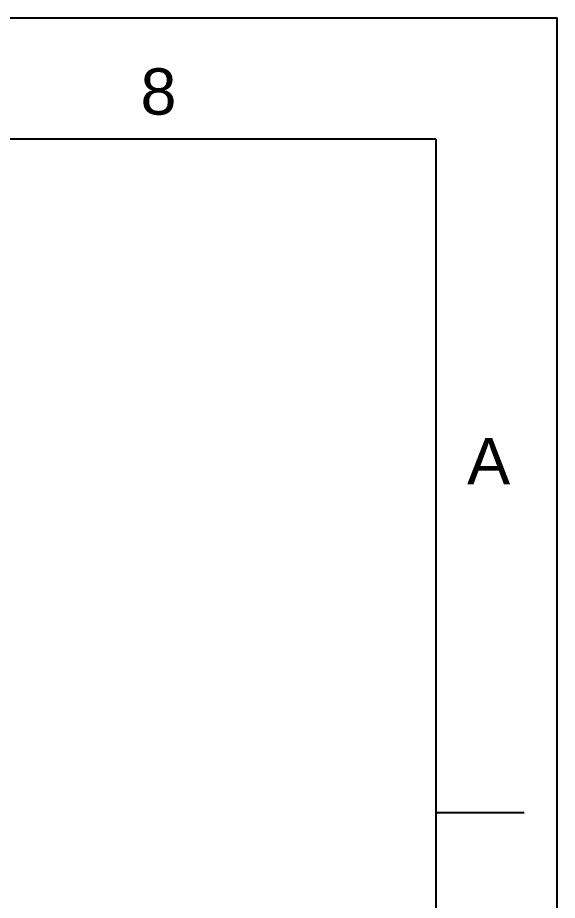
# Model space of a CAD drawing. Header units: millimetres. Extents: x 7160 to 8001, y 2712 to 3307.
# Drawn here: x 7912.3 to 8001.2, y 3161.8 to 3307.2 of the extents above; entities that cross this region are included whole.
import ezdxf

# ---------------------------------------------------------------- set-up
doc = ezdxf.new("R2010")
doc.units = ezdxf.units.MM
doc.layers.add('FORM', color=7, linetype='Continuous')
doc.styles.get("Standard").update_dxf_attribs({"font": 'arial.ttf'})

msp = doc.modelspace()

# ---------------------------------------------------------------- linework, layer by layer
at = {"layer": 'FORM', "color": 7, "linetype": 'Continuous'}
for p, q in [((7160.23, 3307.2), (8001.23, 3307.2)), ((8001.23, 2712.5), (8001.23, 3307.2)), ((7981.21, 3287.18), (7180.26, 3287.18)), ((7981.21, 3287.18), (7981.21, 2732.52)), ((7981.21, 3176.25), (7995.76, 3176.25))]:
    msp.add_line(p, q, dxfattribs=at)

# ---------------------------------------------------------------- texts
at = {"layer": 'FORM', "color": 7, "linetype": 'Continuous', "insert": (7935.51, 3294.98), "char_height": 7.63, "attachment_point": 5}
msp.add_mtext_dynamic_manual_height_columns('8', width=50.0595, gutter_width=12.51, heights=[0], dxfattribs=at)
at = {"layer": 'FORM', "insert": (7989.91, 3234.12), "char_height": 7.63, "attachment_point": 5}
msp.add_mtext_dynamic_manual_height_columns('A', width=10.0119, gutter_width=12.51, heights=[0], dxfattribs=at)

doc.saveas('drawing.dxf')
